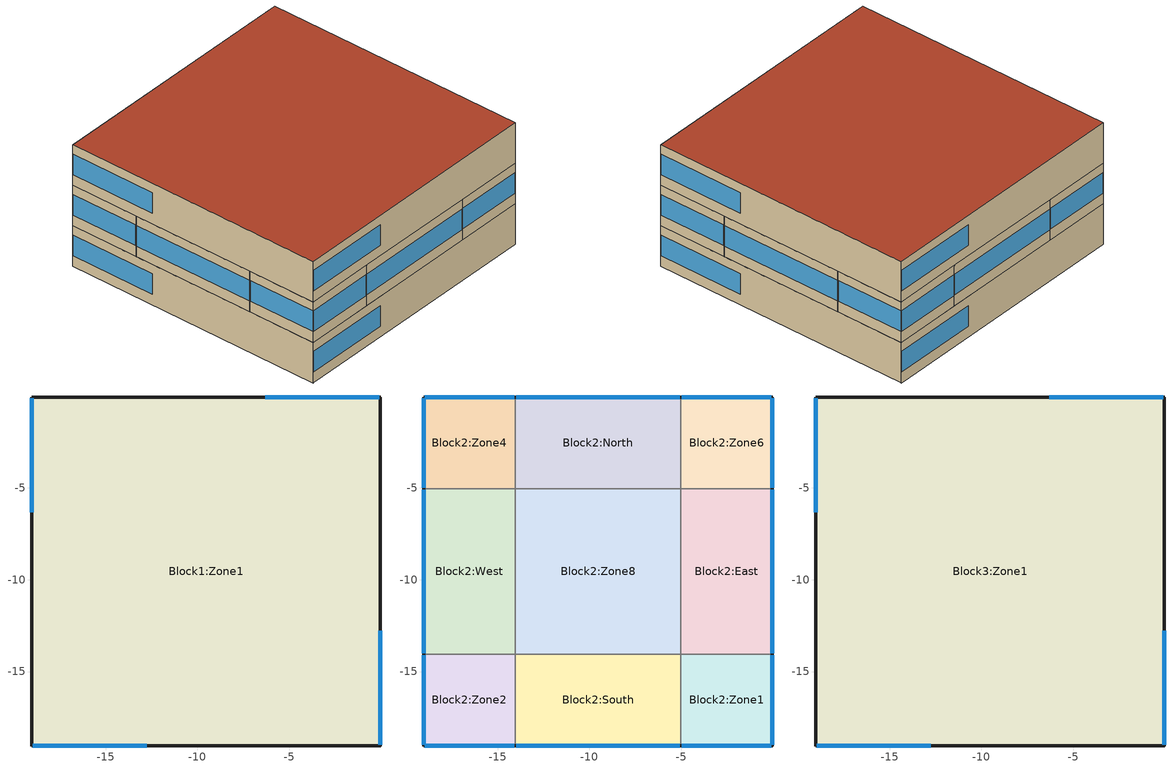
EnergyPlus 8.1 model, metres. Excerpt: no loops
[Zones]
Block1:Zone1
 floor ground (Project ground floor): -0.03,-19.05 -19.03,-19.05 -19.03,-0.05 -0.03,-0.05 z0
 wall outside (Project wall): -0.03,-19.05 -0.03,-0.05 -19.03,-0.05 -19.03,-19.05 -0.03,-19.05 z0:3
 window x3 (1001): -0.03,-19 -0.03,-12.77 / -0.09,-0.05 -6.32,-0.05 / -19.03,-0.11 -19.03,-6.34 / -18.98,-19.05 -12.75,-19.05 z0.8:2.32
Block2:Zone4
 floor to Block1:Zone1 (Project internal floor_Reversed_Rev): -14.03,-5.05 -19.03,-5.05 -19.03,-0.05 -14.03,-0.05 z3
 wall outside (Project wall): -14.03,-0.05 -19.03,-0.05 -19.03,-5.05 z3:6
 wall to Block2:North (Project partition): -14.03,-5.05 -14.03,-0.05 z3:6
 wall to Block2:West (Project partition): -19.03,-5.05 -14.03,-5.05 z3:6
 window (1001): -14.09,-0.05 -18.98,-0.05 / -19.03,-0.11 -19.03,-5 z3.8:5.33
Block2:North
 floor to Block1:Zone1 (Project internal floor_Reversed_Rev): -5.03,-5.05 -14.03,-5.05 -14.03,-0.05 -5.03,-0.05 z3
 wall outside (Project wall): -5.03,-0.05 -14.03,-0.05 z3:6
 wall to Block2:Zone6 (Project partition): -5.03,-5.05 -5.03,-0.05 z3:6
 wall to Block2:Zone8 (Project partition): -14.03,-5.05 -5.03,-5.05 z3:6
 window (1001): -5.09,-0.05 -13.98,-0.05 z3.8:5.32
Block2:Zone6
 floor to Block1:Zone1 (Project internal floor_Reversed_Rev): -0.03,-5.05 -5.03,-5.05 -5.03,-0.05 -0.03,-0.05 z3
 wall outside (Project wall): -0.03,-5.05 -0.03,-0.05 -5.03,-0.05 z3:6
 wall to Block2:East (Project partition): -5.03,-5.05 -0.03,-5.05 z3:6
 window (1001): -0.03,-5 -0.03,-0.11 / -0.09,-0.05 -4.98,-0.05 z3.8:5.33
Block2:West
 floor to Block1:Zone1 (Project internal floor_Reversed_Rev): -14.03,-14.05 -19.03,-14.05 -19.03,-5.05 -14.03,-5.05 z3
 wall outside (Project wall): -19.03,-5.05 -19.03,-14.05 z3:6
 wall to Block2:Zone8 (Project partition): -14.03,-14.05 -14.03,-5.05 z3:6
 wall to Block2:Zone2 (Project partition): -19.03,-14.05 -14.03,-14.05 z3:6
 window (1001): -19.03,-5.11 -19.03,-14 z3.8:5.32
Block2:Zone8
 floor to Block1:Zone1 (Project internal floor_Reversed_Rev): -5.03,-14.05 -14.03,-14.05 -14.03,-5.05 -5.03,-5.05 z3
 wall to Block2:East (Project partition): -5.03,-14.05 -5.03,-5.05 z3:6
 wall to Block2:South (Project partition): -14.03,-14.05 -5.03,-14.05 z3:6
Block2:East
 floor to Block1:Zone1 (Project internal floor_Reversed_Rev): -0.03,-14.05 -5.03,-14.05 -5.03,-5.05 -0.03,-5.05 z3
 wall outside (Project wall): -0.03,-14.05 -0.03,-5.05 z3:6
 wall to Block2:Zone1 (Project partition): -5.03,-14.05 -0.03,-14.05 z3:6
 window (1001): -0.03,-14 -0.03,-5.11 z3.8:5.32
Block2:Zone2
 floor to Block1:Zone1 (Project internal floor_Reversed_Rev): -14.03,-19.05 -19.03,-19.05 -19.03,-14.05 -14.03,-14.05 z3
 wall outside (Project wall): -19.03,-14.05 -19.03,-19.05 -14.03,-19.05 z3:6
 wall to Block2:South (Project partition): -14.03,-19.05 -14.03,-14.05 z3:6
 window (1001): -19.03,-14.11 -19.03,-19 / -18.98,-19.05 -14.09,-19.05 z3.8:5.33
Block2:South
 floor to Block1:Zone1 (Project internal floor_Reversed_Rev): -5.03,-19.05 -14.03,-19.05 -14.03,-14.05 -5.03,-14.05 z3
 wall outside (Project wall): -14.03,-19.05 -5.03,-19.05 z3:6
 wall to Block2:Zone1 (Project partition): -5.03,-19.05 -5.03,-14.05 z3:6
 window (1001): -13.98,-19.05 -5.09,-19.05 z3.8:5.32
Block2:Zone1
 floor to Block1:Zone1 (Project internal floor_Reversed_Rev): -0.03,-19.05 -5.03,-19.05 -5.03,-14.05 -0.03,-14.05 z3
 wall outside (Project wall): -5.03,-19.05 -0.03,-19.05 -0.03,-14.05 z3:6
 window (1001): -0.03,-19 -0.03,-14.11 / -4.98,-19.05 -0.09,-19.05 z3.8:5.33
Block3:Zone1
 floor to Block2:Zone4 (Project internal floor_Reversed_Rev): -14.03,-5.05 -19.03,-5.05 -19.03,-0.05 -14.03,-0.05 z6
 floor to Block2:North (Project internal floor_Reversed_Rev): -5.03,-5.05 -14.03,-5.05 -14.03,-0.05 -5.03,-0.05 z6
 floor to Block2:Zone6 (Project internal floor_Reversed_Rev): -0.03,-5.05 -5.03,-5.05 -5.03,-0.05 -0.03,-0.05 z6
 floor to Block2:West (Project internal floor_Reversed_Rev): -14.03,-14.05 -19.03,-14.05 -19.03,-5.05 -14.03,-5.05 z6
 floor to Block2:Zone8 (Project internal floor_Reversed_Rev): -5.03,-14.05 -14.03,-14.05 -14.03,-5.05 -5.03,-5.05 z6
 floor to Block2:East (Project internal floor_Reversed_Rev): -0.03,-14.05 -5.03,-14.05 -5.03,-5.05 -0.03,-5.05 z6
 floor to Block2:Zone2 (Project internal floor_Reversed_Rev): -14.03,-19.05 -19.03,-19.05 -19.03,-14.05 -14.03,-14.05 z6
 floor to Block2:South (Project internal floor_Reversed_Rev): -5.03,-19.05 -14.03,-19.05 -14.03,-14.05 -5.03,-14.05 z6
 floor to Block2:Zone1 (Project internal floor_Reversed_Rev): -0.03,-19.05 -5.03,-19.05 -5.03,-14.05 -0.03,-14.05 z6
 wall outside (Project wall): -0.03,-19.05 -0.03,-0.05 -19.03,-0.05 -19.03,-19.05 -0.03,-19.05 z6:9
 window x3 (1001): -0.03,-19 -0.03,-12.77 / -0.09,-0.05 -6.32,-0.05 / -19.03,-0.11 -19.03,-6.34 / -18.98,-19.05 -12.75,-19.05 z6.8:8.32
 roof outside (Project flat roof): -19.03,-19.05 -0.03,-19.05 -0.03,-0.05 -19.03,-0.05 z9
[Building]
Building: North Axis {deg}=0; Terrain=Suburbs; Loads Convergence Tolerance Value=0.04; Temperature Convergence Tolerance Value {deltaC}=0.4; Solar Distribution=FullExterior; Maximum Number of Warmup Days=25; Minimum Number of Warmup Days=6
[Site:Location]
Untitled: Latitude {deg}=31.4; Longitude {deg}=121.47; Time Zone {hr}=8; Elevation {m}=4
[SizingPeriod:DesignDay] Day of Month=15; Humidity Condition Type=WetBulb; Barometric Pressure {Pa}=101277; Wind Direction {deg}=0
Name | Month | Day Type | Maximum Dry-Bulb Temperature {C} | Daily Dry-Bulb Temperature Range {deltaC} | Wetbulb or DewPoint at Maximum Dry-Bulb {C} | Wind Speed {m/s} | Sky Clearness
Summer Design Day in Untitled Jul | 7 | SummerDesignDay | 35.1 | 5.6 | 26.9 | 0 | 0.98
Winter Design Day in Untitled | 1 | WinterDesignDay | -2 | 0 | -2 | 7.9 | 0
[Site:GroundTemperature:BuildingSurface]
18, 18, 18, 18, 18, 18, 18, 18, 18, 18, 18, 18
[Site:GroundTemperature:FCfactorMethod]
January Ground Temperature {C}=6.43; February Ground Temperature {C}=5.49; March Ground Temperature {C}=7.16; April Ground Temperature {C}=9.78; May Ground Temperature {C}=16.63; June Ground Temperature {C}=21.92; July Ground Temperature {C}=25.48; August Ground Temperature {C}=26.57; September Ground Temperature {C}=24.72; October Ground Temperature {C}=20.61; November Ground Temperature {C}=15.13; December Ground Temperature {C}=10.04
[Site:GroundTemperature:Shallow]
14, 14, 14, 14, 14, 14, 14, 14, 14, 14, 14, 14
[Site:GroundTemperature:Deep]
14, 14, 14, 14, 14, 14, 14, 14, 14, 14, 14, 14
[Site:GroundReflectance]
0.2, 0.2, 0.2, 0.2, 0.2, 0.2, 0.2, 0.2, 0.2, 0.2, 0.2, 0.2
[Site:GroundReflectance:SnowModifier]
2, 2
[Material] Roughness=Rough; Thermal Absorptance=0.9
Name | Thickness {m} | Conductivity {W/m-K} | Density {kg/m3} | Specific Heat {J/kg-K} | Solar Absorptance | Visible Absorptance
Urea Formaldehyde Foam_.1327 | 0.1327 | 0.04 | 10 | 1400 | 0.6 | 0.6
Cast Concrete_.1 | 0.1 | 1.13 | 2000 | 1000 | 0.6 | 0.6
Floor/Roof Screed_.07 | 0.07 | 0.41 | 1200 | 840 | 0.73 | 0.73
Timber Flooring_.03 | 0.03 | 0.14 | 650 | 1200 | 0.78 | 0.78
Cast Concrete (Dense)_.1 | 0.1 | 1.4 | 2100 | 840 | 0.6 | 0.6
Brickwork Outer Leaf_.1 | 0.1 | 0.84 | 1700 | 800 | 0.7 | 0.7
XPS Extruded Polystyrene  - CO2 Blowing_.0795 | 0.0795 | 0.034 | 35 | 1400 | 0.6 | 0.6
Concrete Block (Medium)_.1 | 0.1 | 0.51 | 1400 | 1000 | 0.6 | 0.6
Gypsum Plastering_.013 | 0.013 | 0.4 | 1000 | 1000 | 0.5 | 0.5
Gypsum Plasterboard_.025 | 0.025 | 0.25 | 900 | 1000 | 0.5 | 0.5
Asphalt_.01 | 0.01 | 0.7 | 2100 | 1000 | 0.85 | 0.9
MW Glass Wool (rolls)_.1445 | 0.1445 | 0.04 | 12 | 840 | 0.6 | 0.6
Plasterboard_.013 | 0.013 | 0.25 | 2800 | 896 | 0.5 | 0.5
[Material:NoMass] Roughness=Rough; Thermal Absorptance=0.9; Solar Absorptance=0.7; Visible Absorptance=0.7
Name | Thermal Resistance {m2-K/W}
7_RVAL_2 | 0.15
9_RVAL_3 | 0.18
[WindowMaterial:SimpleGlazingSystem]
Simple 1001: U-Factor {W/m2-K}=1.9; Solar Heat Gain Coefficient=0.43; Visible Transmittance=0.7
[Construction]
Project ground floor: Urea Formaldehyde Foam_.1327, Cast Concrete_.1, Floor/Roof Screed_.07, Timber Flooring_.03
Project internal floor_Reversed_Rev: Cast Concrete (Dense)_.1
Project wall: Brickwork Outer Leaf_.1, XPS Extruded Polystyrene  - CO2 Blowing_.0795, Concrete Block (Medium)_.1, Gypsum Plastering_.013
Project partition: Gypsum Plasterboard_.025, 7_RVAL_2, Gypsum Plasterboard_.025
Project flat roof: Asphalt_.01, MW Glass Wool (rolls)_.1445, 9_RVAL_3, Plasterboard_.013
1001: Simple 1001
[Zone] Type=1; Multiplier=1; Zone Inside Convection Algorithm=TARP
Name | Volume {m3} | Floor Area {m2}
Block1:Zone1; Block3:Zone1 | 1083 | 361
Block2:Zone4; Block2:Zone6; Block2:Zone2; Block2:Zone1 | 75 | 25
Block2:North; Block2:West; Block2:East; Block2:South | 135 | 45
Block2:Zone8 | 243 | 81
[AvailabilityManager:Scheduled]
DOAS system Availability: Schedule=FanAvailSched
[SetpointManager:Scheduled] Control Variable=Temperature
Name | Schedule | Setpoint Node or NodeList
heating loop HW Temp Manager | HVACTemplate-Always 82 | heating loop HW Supply Setpoint Nodes
cooling loop ChW Temp Manager | HVACTemplate-Always 7.22 | cooling loop ChW Supply Setpoint Nodes
cooling loop CndW Temp Manager | HVACTemplate-Always 29.4 | cooling loop CndW Supply Setpoint Nodes
[Schedule:Compact]
FanAvailSched: Through: 12/31, For: AllDays, Until: 24:00, 1
HVACTemplate-Always 82: Through: 12/31, For: AllDays, Until: 24:00, 82
HVACTemplate-Always 7.22: Through: 12/31, For: AllDays, Until: 24:00, 7.22
HVACTemplate-Always 29.4: Through: 12/31, For: AllDays, Until: 24:00, 29.4
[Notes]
Hourly weather file: C:\ProgramData\DesignBuilder\Weather Data\CHN_SHANGHAI_HONGQIAO_SWERA.epw
